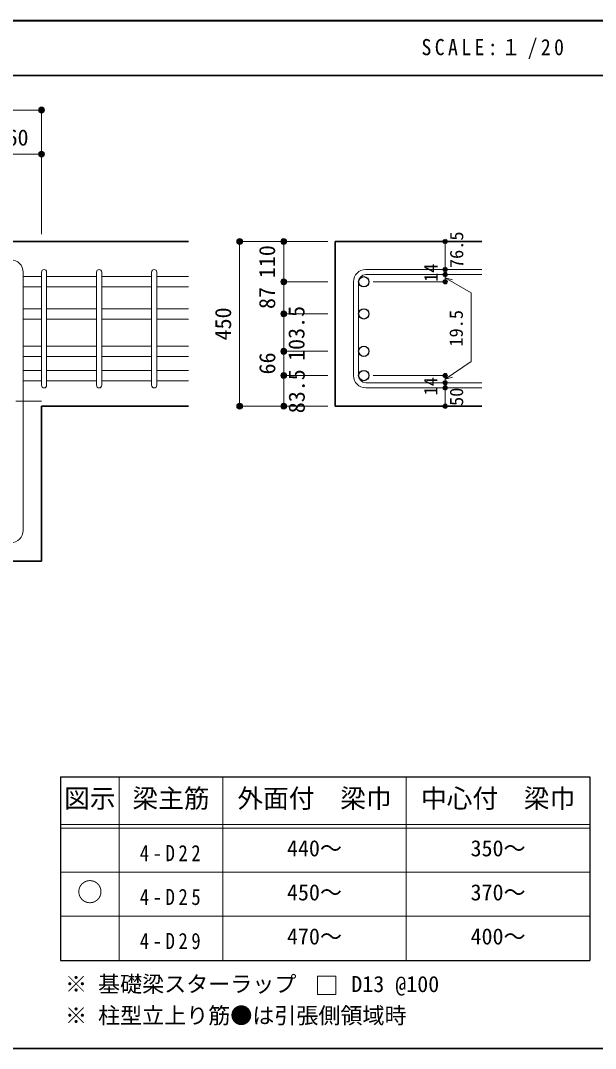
# Model space of a CAD drawing. Units: millimetres at full size, sheet at 1:20; details may follow other scales. Extents: x -3982 to 3969, y -2797 to 2801.
# Drawn here: x 856 to 2422, y 2 to 2801 of the extents above; entities that cross this region are included whole.
import ezdxf
from ezdxf.enums import TextEntityAlignment as Align

# ---------------------------------------------------------------- set-up
doc = ezdxf.new("R2010")
doc.units = ezdxf.units.MM
doc.header["$LTSCALE"] = 20
doc.header["$PDMODE"] = 32
doc.header["$PDSIZE"] = 12
doc.linetypes.add('CHAIN1', pattern=[8, 5, -1, 1, -1])
for name, color, linetype, lineweight in [('6-1_躯体線', 2, 'Continuous', 35), ('6-4_フープ', 7, 'Continuous', 18), ('6-5_梁主筋', 7, 'Continuous', 18), ('6-6_S.T.P.', 7, 'Continuous', 18), ('6-7_文字', 7, 'Continuous', 18), ('6-D_寸法', 4, 'Continuous', 9), ('6-E_枠', 7, 'Continuous', 18), ('F-0_枠', 6, 'Continuous', 40)]:
    doc.layers.add(name, color=color, linetype=linetype, lineweight=lineweight)
doc.styles.add('ＭＳ ゴシック', font='')
doc.styles.get('ＭＳ ゴシック').set_extended_font_data('MS Gothic')

msp = doc.modelspace()

# ---------------------------------------------------------------- linework, layer by layer
at = {"layer": '6-1_躯体線'}
for p, q in [((1313.29, 2199.12), (43.29, 2199.12)), ((1712.96, 2199.12), (2112.96, 2199.12)), ((1712.96, 2199.12), (1712.96, 1750.62)), ((1313.29, 1750.62), (913.29, 1750.62)), ((913.29, 1329.12), (913.29, 1750.62)), ((1712.96, 1750.62), (2112.96, 1750.62)), ((913.29, 1329.12), (660.79, 1329.12))]:
    msp.add_line(p, q, dxfattribs=at)
at = {"layer": '6-4_フープ'}
msp.add_line((863.29, 1412.62), (863.29, 2115.62), dxfattribs=at)
for centre, start, end in [((829.79, 2115.62), 0, 90), ((829.79, 1412.62), 270, 0)]:
    msp.add_arc(centre, 33.5, start, end, dxfattribs=at)
at = {"layer": '6-5_梁主筋'}
for p, q in [((913.29, 2103.51), (863.29, 2103.51)), ((1063.29, 2103.51), (927.29, 2103.51)), ((1213.29, 2103.51), (1077.29, 2103.51)), ((1313.29, 2103.51), (1227.29, 2103.51)), ((913.29, 2075.51), (863.29, 2075.51)), ((1063.29, 2075.51), (927.29, 2075.51)), ((1213.29, 2075.51), (1077.29, 2075.51)), ((1313.29, 2075.51), (1227.29, 2075.51)), ((913.29, 2016.12), (863.29, 2016.12)), ((1063.29, 2016.12), (927.29, 2016.12)), ((1213.29, 2016.12), (1077.29, 2016.12)), ((1313.29, 2016.12), (1227.29, 2016.12)), ((913.29, 1988.12), (863.29, 1988.12)), ((1063.29, 1988.12), (927.29, 1988.12)), ((1213.29, 1988.12), (1077.29, 1988.12)), ((1313.29, 1988.12), (1227.29, 1988.12)), ((913.29, 1914.12), (863.29, 1914.12)), ((1063.29, 1914.12), (927.29, 1914.12)), ((1213.29, 1914.12), (1077.29, 1914.12)), ((1313.29, 1914.12), (1227.29, 1914.12)), ((913.29, 1886.12), (863.29, 1886.12)), ((1063.29, 1886.12), (927.29, 1886.12)), ((1213.29, 1886.12), (1077.29, 1886.12)), ((1313.29, 1886.12), (1227.29, 1886.12)), ((913.29, 1848.12), (863.29, 1848.12)), ((1063.29, 1848.12), (927.29, 1848.12)), ((1213.29, 1848.12), (1077.29, 1848.12)), ((1313.29, 1848.12), (1227.29, 1848.12)), ((913.29, 1820.12), (863.29, 1820.12)), ((1063.29, 1820.12), (927.29, 1820.12)), ((1213.29, 1820.12), (1077.29, 1820.12)), ((1313.29, 1820.12), (1227.29, 1820.12))]:
    msp.add_line(p, q, dxfattribs=at)
at = {"layer": '6-5_梁主筋', "color": 3, "lineweight": 25}
for centre in [(1790.96, 2089.51), (1790.96, 2002.12), (1790.96, 1900.12), (1790.96, 1834.12)]:
    msp.add_circle(centre, 14, dxfattribs=at)
at = {"layer": '6-6_S.T.P.'}
for p, q in [((913.29, 1807.62), (913.29, 2115.62)), ((913.29, 1807.62), (913.29, 2115.62)), ((913.29, 1807.62), (913.29, 2115.62)), ((913.29, 1807.62), (913.29, 2115.62)), ((927.29, 1807.62), (927.29, 2115.62)), ((927.29, 1807.62), (927.29, 2115.62)), ((927.29, 1807.62), (927.29, 2115.62)), ((927.29, 1807.62), (927.29, 2115.62)), ((1063.29, 1807.62), (1063.29, 2115.62)), ((1077.29, 1807.62), (1077.29, 2115.62)), ((1213.29, 1807.62), (1213.29, 2115.62)), ((1227.29, 1807.62), (1227.29, 2115.62)), ((1796.46, 2123.01), (2112.96, 2123.01)), ((1796.46, 2109.01), (2112.96, 2109.01)), ((1762.96, 2089.51), (1762.96, 1834.12)), ((1776.96, 2089.51), (1776.96, 1834.12)), ((1796.46, 1814.62), (2112.96, 1814.62)), ((1796.46, 1800.62), (2112.96, 1800.62))]:
    msp.add_line(p, q, dxfattribs=at)
for centre, radius, start, end in [((920.29, 2116.01), 7, 0, 180), ((920.29, 2116.01), 7, 0, 180), ((920.29, 2116.01), 7, 0, 180), ((920.29, 2116.01), 7, 0, 180), ((1070.29, 2116.01), 7, 0, 180), ((1220.29, 2116.01), 7, 0, 180), ((1796.46, 2089.51), 33.5, 90, 180), ((1796.46, 2089.51), 19.5, 90, 180), ((1796.46, 1834.12), 33.5, 180, 270), ((1796.46, 1834.12), 19.5, 180, 270), ((920.29, 1807.62), 7, 180, 0), ((920.29, 1807.62), 7, 180, 0), ((920.29, 1807.62), 7, 180, 0), ((920.29, 1807.62), 7, 180, 0), ((1070.29, 1807.62), 7, 180, 0), ((1220.29, 1807.62), 7, 180, 0)]:
    msp.add_arc(centre, radius, start, end, dxfattribs=at)
at = {"layer": '6-7_文字'}
msp.add_lwpolyline([(1664.77, 148.89), (1714.77, 148.89), (1714.77, 198.89), (1664.77, 198.89)], close=True, dxfattribs=at)
at = {"layer": '6-D_寸法'}
for p, q in [((43.29, 2557.15), (913.29, 2557.15)), ((913.29, 2557.15), (913.29, 2437.15)), ((913.29, 2437.15), (753.29, 2437.15)), ((913.29, 2437.15), (913.29, 2219.12)), ((913.29, 2437.15), (913.29, 2219.12)), ((1452.96, 2199.12), (1572.96, 2199.12)), ((1452.96, 1750.62), (1452.96, 2199.12)), ((1572.96, 2199.12), (1692.96, 2199.12)), ((1572.96, 2199.12), (1572.96, 2089.51)), ((2012.96, 2089.51), (2012.96, 2199.12)), ((2012.96, 2099.84), (2032.28, 2094.66)), ((2012.96, 2099.84), (2083.02, 2059.39)), ((1572.96, 2089.51), (1692.96, 2089.51)), ((1572.96, 2089.51), (1572.96, 2012.12)), ((2012.96, 2089.51), (1816.87, 2089.51)), ((2083.02, 2059.39), (2083.02, 1872.82)), ((1572.96, 2012.12), (1572.96, 1834.12)), ((1572.96, 2002.12), (1692.96, 2002.12)), ((1572.96, 1900.12), (1692.96, 1900.12)), ((2012.96, 1824.37), (2083.02, 1872.82)), ((2012.96, 1834.12), (1816.87, 1834.12)), ((2012.96, 1750.62), (2012.96, 1834.12)), ((2012.96, 1824.37), (2032.28, 1829.55)), ((1452.96, 1750.62), (1572.96, 1750.62)), ((1452.96, 1750.62), (1562.82, 1750.62)), ((1572.96, 1750.62), (1692.96, 1750.62))]:
    msp.add_line(p, q, dxfattribs=at)
at = {"layer": '6-D_寸法', "linetype": 'CHAIN1'}
msp.add_line((43.29, 1764.12), (913.29, 1764.12), dxfattribs=at)
at = {"layer": '6-D_寸法'}
msp.add_lwpolyline([(1572.96, 1750.62), (1572.96, 1834.12), (1692.96, 1834.12)], dxfattribs=at)
for centre, radius in [((913.29, 2557.15), 8), ((913.29, 2557.15), 7.2), ((913.29, 2557.15), 6.4), ((913.29, 2557.15), 5.6), ((913.29, 2557.15), 4.8), ((913.29, 2557.15), 4), ((913.29, 2557.15), 3.2), ((913.29, 2557.15), 2.4), ((913.29, 2557.15), 1.6), ((913.29, 2557.15), 0.8), ((913.29, 2437.15), 8), ((913.29, 2437.15), 7.2), ((913.29, 2437.15), 6.4), ((913.29, 2437.15), 5.6), ((913.29, 2437.15), 4.8), ((913.29, 2437.15), 4), ((913.29, 2437.15), 3.2), ((913.29, 2437.15), 2.4), ((913.29, 2437.15), 1.6), ((913.29, 2437.15), 0.8), ((1452.96, 2199.12), 8), ((1452.96, 2199.12), 7.2), ((1452.96, 2199.12), 6.4), ((1452.96, 2199.12), 5.6), ((1452.96, 2199.12), 4.8), ((1452.96, 2199.12), 4), ((1452.96, 2199.12), 3.2), ((1452.96, 2199.12), 2.4), ((1452.96, 2199.12), 1.6), ((1452.96, 2199.12), 0.8), ((1572.96, 2199.12), 8), ((1572.96, 2199.12), 7.2), ((1572.96, 2199.12), 6.4), ((1572.96, 2199.12), 5.6), ((1572.96, 2199.12), 4.8), ((1572.96, 2199.12), 4), ((1572.96, 2199.12), 3.2), ((1572.96, 2199.12), 2.4), ((1572.96, 2199.12), 1.6), ((1572.96, 2199.12), 0.8), ((2012.96, 2199.12), 4), ((2012.96, 2199.12), 3.6), ((2012.96, 2199.12), 3.2), ((2012.96, 2199.12), 2.8), ((2012.96, 2199.12), 2.4), ((2012.96, 2199.12), 2), ((2012.96, 2199.12), 1.6), ((2012.96, 2199.12), 1.2), ((2012.96, 2199.12), 0.8), ((2012.96, 2199.12), 0.4), ((2012.96, 2123.01), 4), ((2012.96, 2109.01), 4), ((2012.96, 2123.01), 3.6), ((2012.96, 2109.01), 3.6), ((2012.96, 2123.01), 3.2), ((2012.96, 2109.01), 3.2), ((2012.96, 2123.01), 2.8), ((2012.96, 2109.01), 2.8), ((2012.96, 2123.01), 2.4), ((2012.96, 2109.01), 2.4), ((2012.96, 2123.01), 2), ((2012.96, 2109.01), 2), ((2012.96, 2123.01), 1.6), ((2012.96, 2109.01), 1.6), ((2012.96, 2123.01), 1.2), ((2012.96, 2109.01), 1.2), ((2012.96, 2123.01), 0.8), ((2012.96, 2109.01), 0.8), ((2012.96, 2123.01), 0.4), ((2012.96, 2109.01), 0.4), ((1572.96, 2089.51), 8), ((1572.96, 2089.51), 7.2), ((1572.96, 2089.51), 6.4), ((1572.96, 2089.51), 5.6), ((1572.96, 2089.51), 4.8), ((1572.96, 2089.51), 4), ((1572.96, 2089.51), 3.2), ((1572.96, 2089.51), 2.4), ((1572.96, 2089.51), 1.6), ((1572.96, 2089.51), 0.8), ((2012.96, 2089.51), 4), ((2012.96, 2089.51), 3.6), ((2012.96, 2089.51), 3.2), ((2012.96, 2089.51), 2.8), ((2012.96, 2089.51), 2.4), ((2012.96, 2089.51), 2), ((2012.96, 2089.51), 1.6), ((2012.96, 2089.51), 1.2), ((2012.96, 2089.51), 0.8), ((2012.96, 2089.51), 0.4), ((1572.96, 2002.12), 8), ((1572.96, 2002.12), 7.2), ((1572.96, 2002.12), 6.4), ((1572.96, 2002.12), 5.6), ((1572.96, 2002.12), 4.8), ((1572.96, 2002.12), 4), ((1572.96, 2002.12), 3.2), ((1572.96, 2002.12), 2.4), ((1572.96, 2002.12), 1.6), ((1572.96, 2002.12), 0.8), ((1572.96, 1900.12), 8), ((1572.96, 1900.12), 7.2), ((1572.96, 1900.12), 6.4), ((1572.96, 1900.12), 5.6), ((1572.96, 1900.12), 4.8), ((1572.96, 1900.12), 4), ((1572.96, 1900.12), 3.2), ((1572.96, 1900.12), 2.4), ((1572.96, 1900.12), 1.6), ((1572.96, 1900.12), 0.8), ((1572.96, 1834.12), 8), ((1572.96, 1834.12), 7.2), ((1572.96, 1834.12), 6.4), ((1572.96, 1834.12), 5.6), ((1572.96, 1834.12), 4.8), ((1572.96, 1834.12), 4), ((1572.96, 1834.12), 3.2), ((1572.96, 1834.12), 2.4), ((1572.96, 1834.12), 1.6), ((1572.96, 1834.12), 0.8), ((2012.96, 1834.12), 4), ((2012.96, 1834.12), 3.6), ((2012.96, 1834.12), 3.2), ((2012.96, 1834.12), 2.8), ((2012.96, 1834.12), 2.4), ((2012.96, 1834.12), 2), ((2012.96, 1834.12), 1.6), ((2012.96, 1834.12), 1.2), ((2012.96, 1834.12), 0.8), ((2012.96, 1834.12), 0.4), ((2012.96, 1814.62), 4), ((2012.96, 1800.62), 4), ((2012.96, 1814.62), 3.6), ((2012.96, 1800.62), 3.6), ((2012.96, 1814.62), 3.2), ((2012.96, 1800.62), 3.2), ((2012.96, 1814.62), 2.8), ((2012.96, 1800.62), 2.8), ((2012.96, 1814.62), 2.4), ((2012.96, 1800.62), 2.4), ((2012.96, 1814.62), 2), ((2012.96, 1800.62), 2), ((2012.96, 1814.62), 1.6), ((2012.96, 1800.62), 1.6), ((2012.96, 1814.62), 1.2), ((2012.96, 1800.62), 1.2), ((2012.96, 1814.62), 0.8), ((2012.96, 1800.62), 0.8), ((2012.96, 1814.62), 0.4), ((2012.96, 1800.62), 0.4), ((1452.96, 1750.62), 8), ((1452.96, 1750.62), 7.2), ((1452.96, 1750.62), 6.4), ((1452.96, 1750.62), 5.6), ((1452.96, 1750.62), 4.8), ((1452.96, 1750.62), 4), ((1452.96, 1750.62), 3.2), ((1452.96, 1750.62), 2.4), ((1452.96, 1750.62), 1.6), ((1452.96, 1750.62), 0.8), ((1572.96, 1750.62), 8), ((1572.96, 1750.62), 7.2), ((1572.96, 1750.62), 6.4), ((1572.96, 1750.62), 5.6), ((1572.96, 1750.62), 4.8), ((1572.96, 1750.62), 4), ((1572.96, 1750.62), 3.2), ((1572.96, 1750.62), 2.4), ((1572.96, 1750.62), 1.6), ((1572.96, 1750.62), 0.8), ((2012.96, 1750.62), 4), ((2012.96, 1750.62), 3.6), ((2012.96, 1750.62), 3.2), ((2012.96, 1750.62), 2.8), ((2012.96, 1750.62), 2.4), ((2012.96, 1750.62), 2), ((2012.96, 1750.62), 1.6), ((2012.96, 1750.62), 1.2), ((2012.96, 1750.62), 0.8), ((2012.96, 1750.62), 0.4)]:
    msp.add_circle(centre, radius, dxfattribs=at)
at = {"layer": '6-D_寸法', "color": 7}
for p in [(913.29, 2557.15), (913.29, 2437.15), (1452.96, 2199.12), (1572.96, 2199.12), (2012.96, 2199.12), (2012.96, 2123.01), (2012.96, 2109.01), (1572.96, 2089.51), (2012.96, 2089.51), (1572.96, 2002.12), (1572.96, 1900.12), (1572.96, 1834.12), (2012.96, 1834.12), (2012.96, 1814.62), (2012.96, 1800.62), (1452.96, 1750.62), (1572.96, 1750.62), (2012.96, 1750.62)]:
    msp.add_point(p, dxfattribs=at)
at = {"layer": '6-E_枠', "color": 3, "lineweight": 25}
for p, q in [((965.14, 741.85), (965.14, 241.85)), ((965.14, 741.85), (2406.83, 741.85)), ((2406.83, 741.85), (2406.83, 241.85)), ((965.14, 241.85), (2406.83, 241.85))]:
    msp.add_line(p, q, dxfattribs=at)
at = {"layer": '6-E_枠'}
for p, q in [((1125.14, 741.85), (1125.14, 241.85)), ((1406.83, 741.85), (1406.83, 241.85)), ((1906.83, 741.85), (1906.83, 241.85)), ((965.14, 611.85), (2406.83, 611.85)), ((965.14, 601.85), (2406.83, 601.85)), ((965.14, 481.85), (2406.83, 481.85)), ((965.14, 361.85), (2406.83, 361.85))]:
    msp.add_line(p, q, dxfattribs=at)
at = {"layer": 'F-0_枠'}
msp.add_line((-3981.92, 2800.77), (3969.4, 2800.77), dxfattribs=at)
at = {"layer": 'F-0_枠', "color": 2, "lineweight": 35}
for p, q in [((-3981.92, 2650.77), (2482.4, 2650.77)), ((2482.4, 1.97), (-3981.92, 1.97))]:
    msp.add_line(p, q, dxfattribs=at)

# ---------------------------------------------------------------- texts
at = {"layer": '6-7_文字', "color": 2, "style": 'ＭＳ ゴシック'}
for s, p in [('図示', (975.14, 641.85)), ('梁主筋', (1160.98, 641.85)), ('外面付\u3000梁巾', (1446.83, 641.85)), ('中心付\u3000梁巾', (1946.83, 641.85)), ('○', (1010.14, 386.85))]:
    msp.add_text(s, height=51.32, dxfattribs=at).set_placement(p, align=Align.BOTTOM_LEFT)
at = {"layer": '6-7_文字', "style": 'ＭＳ ゴシック'}
for s, p in [('440～', (1581.83, 511.85)), ('350～', (2081.83, 511.85)), ('450～', (1581.83, 391.85)), ('370～', (2081.83, 391.85)), ('470～', (1581.83, 271.85)), ('400～', (2081.83, 271.85)), ('※ 基礎梁スターラップ     D13 @100', (977.51, 142.13)), ('※ 柱型立上り筋●は引張側領域時', (977.51, 56.45))]:
    msp.add_text(s, height=43.99, dxfattribs=at).set_placement(p, align=Align.BOTTOM_LEFT)
at = {"layer": '6-7_文字', "color": 2, "insert": (1948.17, 2695.77), "char_height": 43.99, "attachment_point": 7, "style": 'ＭＳ ゴシック'}
msp.add_mtext('\\T1.34;\\W0.9;SCALE:１/20', dxfattribs=at)
at = {"layer": '6-7_文字', "char_height": 43.99, "attachment_point": 7, "style": 'ＭＳ ゴシック'}
for s, insert in [('\\T1.38;\\W0.85;4-D22', (1180.98, 511.85)), ('\\T1.38;\\W0.85;4-D25', (1180.98, 391.85)), ('\\T1.38;\\W0.85;4-D29', (1180.98, 271.85))]:
    msp.add_mtext(s, dxfattribs=dict(at, insert=insert))
at = {"layer": '6-D_寸法', "style": 'ＭＳ ゴシック'}
msp.add_text('160', height=43.99, dxfattribs=at).set_placement((788.29, 2447.15), align=Align.BOTTOM_LEFT)
for s, height, p in [('76.5', 36.66, (2072.96, 2126.76)), ('110', 43.99, (1562.84, 2099.34)), ('14', 36.66, (2002.96, 2089.12)), ('87', 43.99, (1562.88, 2015.36)), ('450', 43.99, (1442.96, 1929.87)), ('103.5', 43.99, (1642.8, 1874.01)), ('19.5', 36.66, (2071.75, 1912.94)), ('66', 43.99, (1563.25, 1837.21)), ('83.5', 43.99, (1643.42, 1731.51)), ('14', 36.66, (2002.56, 1779.94)), ('50', 36.66, (2072.63, 1751.3))]:
    msp.add_text(s, height=height, rotation=90, dxfattribs=at).set_placement(p, align=Align.BOTTOM_LEFT)

doc.saveas('drawing.dxf')
